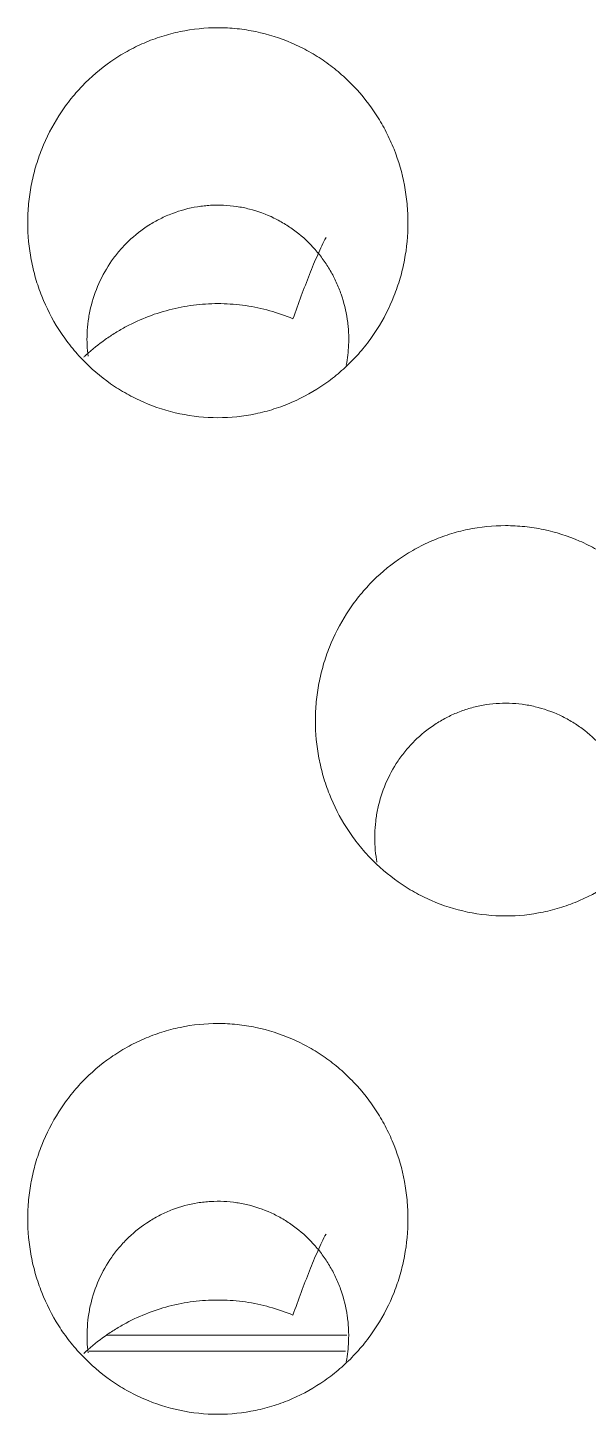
# Model space of a CAD drawing. Header units: inches. Extents: x 3778 to 56227, y -16914 to 35091.
# Drawn here: x 42597.91 to 42600.82, y -12656.09 to -12648.89 of the extents above; entities that cross this region are included whole.
import ezdxf

# ---------------------------------------------------------------- set-up
doc = ezdxf.new("R2010")
doc.units = ezdxf.units.IN
doc.header["$LTSCALE"] = 100
doc.header["$MEASUREMENT"] = 0
doc.layers.add('2-con', color=2, linetype='Continuous')
doc.layers.add('mark-B', color=2, linetype='Continuous', lineweight=20)

# ---------------------------------------------------------------- blocks, each defined once
blk = doc.blocks.new('무풍1WAY 대형')
at = {"layer": 'mark-B'}
for p, q in [((84.4943, -423.1851), (85.8254, -423.1851)), ((85.7374, -423.2677), (84.4887, -423.2677))]:
    blk.add_line(p, q, dxfattribs=at)
for points, knots in [([(85.1575, -422.8577), (85.091, -422.8577), (85.0256, -422.8646), (84.9293, -422.8846), (84.8975, -422.893), (84.8502, -422.908), (84.8344, -422.9135), (84.8035, -422.9251), (84.7882, -422.9313), (84.7128, -422.9641), (84.6557, -422.9961), (84.5748, -423.0527), (84.5486, -423.0731), (84.4988, -423.116), (84.4514, -423.1611), (84.4087, -423.2105), (84.3785, -423.2491), (84.3687, -423.2622), (84.3497, -423.289), (84.3405, -423.3027), (84.2963, -423.3721), (84.2668, -423.4301), (84.2309, -423.5209), (84.2204, -423.5517), (84.2067, -423.5989), (84.2025, -423.6149), (84.1949, -423.6468), (84.1915, -423.6627), (84.1763, -423.7428), (84.1703, -423.8074), (84.1703, -423.8887), (84.1707, -423.905), (84.1722, -423.9377), (84.1733, -423.9541), (84.178, -424.0031), (84.1826, -424.0353), (84.2008, -424.131), (84.2188, -424.1934), (84.2548, -424.2846), (84.2684, -424.3147), (84.2981, -424.373), (84.3143, -424.4013), (84.3667, -424.4835), (84.4068, -424.5349), (84.4638, -424.5946), (84.4755, -424.6062), (84.4993, -424.6289), (84.5358, -424.6619), (84.6002, -424.7119), (84.6555, -424.7468), (84.6985, -424.7709), (84.7131, -424.7786), (84.7428, -424.7934), (84.7578, -424.8004), (84.8335, -424.8333), (84.8959, -424.8531), (84.9924, -424.8733), (85.025, -424.8784), (85.0911, -424.8853), (85.1241, -424.887), (85.2227, -424.8871), (85.288, -424.8805), (85.369, -424.8637), (85.3853, -424.8599), (85.4173, -424.8515), (85.4649, -424.8377), (85.5416, -424.8089), (85.6005, -424.7799), (85.658, -424.7478), (85.6862, -424.7301), (85.7671, -424.6735), (85.8166, -424.6309), (85.8731, -424.5717), (85.8842, -424.5596), (85.9057, -424.5347), (85.9162, -424.522), (85.9467, -424.4831), (85.9656, -424.4564), (86.0182, -424.374), (86.0478, -424.316), (86.078, -424.2397), (86.0837, -424.2242), (86.0943, -424.1932), (86.1091, -424.1465), (86.1279, -424.0675), (86.1371, -424.0032), (86.1417, -423.9545), (86.1428, -423.9382), (86.1444, -423.9055), (86.1448, -423.8891), (86.1448, -423.8072), (86.1387, -423.7426), (86.1206, -423.6469), (86.113, -423.6152), (86.0994, -423.5681), (86.0945, -423.5524), (86.0839, -423.5213), (86.0782, -423.5059), (86.0482, -423.43), (86.0188, -423.3721), (85.9663, -423.2896), (85.9474, -423.2629), (85.9067, -423.2108), (85.8853, -423.186), (85.8177, -423.1151), (85.7683, -423.0725), (85.7011, -423.0252), (85.6873, -423.0161), (85.6593, -422.9984), (85.6451, -422.99), (85.602, -422.9658), (85.5726, -422.9512), (85.4826, -422.912), (85.4201, -422.8919), (85.2899, -422.8646), (85.2241, -422.8577), (85.1575, -422.8577)], [0, 0, 0, 0, 0.03125, 0.03125, 0.046875, 0.046875, 0.054687, 0.054687, 0.0625, 0.0625, 0.09375, 0.09375, 0.109375, 0.109375, 0.125, 0.140625, 0.140625, 0.148437, 0.148437, 0.15625, 0.15625, 0.1875, 0.1875, 0.203125, 0.203125, 0.210937, 0.210937, 0.21875, 0.21875, 0.25, 0.25, 0.257812, 0.257812, 0.265625, 0.265625, 0.28125, 0.28125, 0.3125, 0.3125, 0.328125, 0.328125, 0.34375, 0.34375, 0.375, 0.375, 0.382812, 0.382812, 0.390625, 0.40625, 0.421875, 0.421875, 0.429687, 0.429687, 0.4375, 0.4375, 0.46875, 0.46875, 0.484375, 0.484375, 0.5, 0.5, 0.53125, 0.53125, 0.539062, 0.539062, 0.546875, 0.5625, 0.578125, 0.578125, 0.59375, 0.59375, 0.625, 0.625, 0.632812, 0.632812, 0.640625, 0.640625, 0.65625, 0.65625, 0.6875, 0.6875, 0.695313, 0.695313, 0.703125, 0.71875, 0.734375, 0.734375, 0.742188, 0.742188, 0.75, 0.75, 0.78125, 0.78125, 0.796875, 0.796875, 0.804688, 0.804688, 0.8125, 0.8125, 0.84375, 0.84375, 0.859375, 0.859375, 0.875, 0.875, 0.90625, 0.90625, 0.914062, 0.914062, 0.921875, 0.921875, 0.9375, 0.9375, 0.96875, 0.96875, 1, 1, 1, 1]), ([(84.491, -423.1311), (84.4845, -423.1655), (84.4805, -423.2001), (84.478, -423.2573), (84.4781, -423.2797), (84.4798, -423.3134), (84.4807, -423.3247), (84.4829, -423.3472), (84.4842, -423.3583), (84.4924, -423.4138), (84.5029, -423.4571), (84.5249, -423.5206), (84.5332, -423.5416), (84.552, -423.5828), (84.5727, -423.6228), (84.6031, -423.6701), (84.6235, -423.6971), (84.6375, -423.7149), (84.6448, -423.7236), (84.6821, -423.7663), (84.7148, -423.7971), (84.7684, -423.8383), (84.7869, -423.8511), (84.8256, -423.8752), (84.8456, -423.8862), (84.9064, -423.9159), (84.9487, -423.9316), (85.0038, -423.9457), (85.015, -423.9483), (85.0373, -423.9528), (85.0485, -423.9548), (85.0822, -423.9598), (85.1271, -423.9642), (85.1836, -423.9639), (85.2176, -423.9611), (85.2403, -423.9586), (85.2516, -423.9571), (85.3078, -423.9481), (85.3513, -423.9363), (85.4145, -423.9122), (85.4353, -423.9031), (85.4761, -423.8826), (85.4958, -423.8715), (85.5528, -423.8352), (85.5881, -423.8075), (85.637, -423.7606), (85.6527, -423.744), (85.6821, -423.7097), (85.6958, -423.692), (85.7344, -423.637), (85.7565, -423.598), (85.775, -423.5566)], [0, 0, 0, 0, 0.052871, 0.052871, 0.086697, 0.086697, 0.10361, 0.10361, 0.120523, 0.120523, 0.188175, 0.188175, 0.222001, 0.222001, 0.255827, 0.289653, 0.306566, 0.306566, 0.323479, 0.323479, 0.391131, 0.391131, 0.424957, 0.424957, 0.458783, 0.458783, 0.526435, 0.526435, 0.543348, 0.543348, 0.560261, 0.560261, 0.594087, 0.627913, 0.644826, 0.644826, 0.661739, 0.661739, 0.729392, 0.729392, 0.763218, 0.763218, 0.797044, 0.797044, 0.864696, 0.864696, 0.898522, 0.898522, 0.932348, 0.932348, 1, 1, 1, 1]), ([(85.8543, -423.1728), (85.8504, -423.1765), (85.8154, -423.209), (85.7781, -423.239), (85.7257, -423.2762), (85.7077, -423.2881), (85.6713, -423.3106), (85.6528, -423.3212), (85.5966, -423.3513), (85.558, -423.369), (85.4786, -423.3994), (85.4378, -423.4122), (85.354, -423.4326), (85.2698, -423.4475), (85.1848, -423.4516), (85.1207, -423.4506), (85.0993, -423.4496), (85.0564, -423.4462), (85.035, -423.4438), (84.9713, -423.4346), (84.8879, -423.417), (84.8073, -423.3891), (84.7678, -423.3725)], [0, 0, 0, 0, 0.014076, 0.123623, 0.123623, 0.178397, 0.178397, 0.233171, 0.233171, 0.342718, 0.342718, 0.452265, 0.452265, 0.561812, 0.671359, 0.671359, 0.726132, 0.726132, 0.780906, 0.780906, 0.890453, 1, 1, 1, 1]), ([(85.775, -423.5566), (85.7934, -423.5152), (85.8077, -423.4726), (85.8205, -423.4179), (85.8228, -423.4069), (85.8269, -423.3847), (85.8287, -423.3735), (85.8332, -423.34), (85.8352, -423.3177), (85.8378, -423.2561), (85.8362, -423.2168), (85.8313, -423.1776)], [0, 0, 0, 0, 0.347163, 0.347163, 0.433954, 0.433954, 0.520745, 0.520745, 0.694326, 0.694326, 1, 1, 1, 1]), ([(84.7678, -423.3725), (84.7535, -423.4129), (84.7392, -423.4524), (84.7106, -423.5294), (84.6963, -423.5667), (84.6677, -423.6385), (84.6534, -423.6729), (84.6319, -423.7212), (84.6247, -423.7368), (84.6103, -423.7665), (84.6032, -423.7806), (84.596, -423.7938)], [0, 0, 0, 0, 0.25, 0.25, 0.5, 0.5, 0.75, 0.75, 0.875, 0.875, 1, 1, 1, 1]), ([(83.6638, -425.4454), (83.5973, -425.4454), (83.5319, -425.4522), (83.4356, -425.4723), (83.4038, -425.4806), (83.3565, -425.4956), (83.3408, -425.5011), (83.3098, -425.5127), (83.2945, -425.5189), (83.2191, -425.5516), (83.1621, -425.5835), (83.0812, -425.6401), (83.055, -425.6605), (83.0051, -425.7033), (82.9577, -425.7483), (82.9151, -425.7976), (82.8848, -425.8362), (82.875, -425.8493), (82.8561, -425.8761), (82.8469, -425.8898), (82.8026, -425.9591), (82.7731, -426.0171), (82.7372, -426.1077), (82.7267, -426.1386), (82.713, -426.1857), (82.7088, -426.2016), (82.7012, -426.2335), (82.6978, -426.2495), (82.6826, -426.3295), (82.6766, -426.394), (82.6765, -426.4753), (82.6769, -426.4916), (82.6785, -426.5242), (82.6796, -426.5406), (82.6842, -426.5896), (82.6888, -426.6218), (82.707, -426.7175), (82.725, -426.7797), (82.7611, -426.8709), (82.7747, -426.901), (82.8045, -426.9592), (82.8206, -426.9874), (82.8731, -427.0696), (82.9132, -427.1209), (82.9701, -427.1805), (82.9818, -427.1922), (83.0057, -427.2148), (83.0422, -427.2477), (83.1066, -427.2977), (83.1619, -427.3325), (83.2049, -427.3566), (83.2195, -427.3643), (83.2491, -427.379), (83.2642, -427.386), (83.3399, -427.4189), (83.4023, -427.4387), (83.4986, -427.4589), (83.5312, -427.464), (83.5974, -427.4709), (83.6304, -427.4726), (83.7289, -427.4726), (83.7942, -427.466), (83.8752, -427.4492), (83.8914, -427.4454), (83.9234, -427.4371), (83.971, -427.4233), (84.0477, -427.3946), (84.1065, -427.3656), (84.164, -427.3335), (84.1922, -427.3158), (84.2732, -427.2593), (84.3227, -427.2168), (84.3792, -427.1577), (84.3903, -427.1456), (84.4118, -427.1208), (84.4223, -427.108), (84.4528, -427.0692), (84.4717, -427.0425), (84.5243, -426.9602), (84.554, -426.9022), (84.5842, -426.826), (84.5899, -426.8106), (84.6005, -426.7796), (84.6152, -426.7329), (84.6341, -426.6539), (84.6433, -426.5897), (84.6479, -426.5411), (84.649, -426.5248), (84.6506, -426.4921), (84.651, -426.4757), (84.651, -426.3938), (84.6449, -426.3293), (84.6268, -426.2337), (84.6192, -426.2021), (84.6056, -426.1549), (84.6006, -426.1392), (84.59, -426.1082), (84.5844, -426.0928), (84.5544, -426.017), (84.5249, -425.9592), (84.4724, -425.8767), (84.4535, -425.85), (84.4128, -425.798), (84.3913, -425.7732), (84.3237, -425.7024), (84.2744, -425.6598), (84.2072, -425.6127), (84.1934, -425.6035), (84.1654, -425.5859), (84.1512, -425.5774), (84.1081, -425.5533), (84.0787, -425.5387), (83.9887, -425.4996), (83.9262, -425.4795), (83.7961, -425.4522), (83.7303, -425.4454), (83.6638, -425.4454)], [0, 0, 0, 0, 0.03125, 0.03125, 0.046875, 0.046875, 0.054687, 0.054687, 0.0625, 0.0625, 0.09375, 0.09375, 0.109375, 0.109375, 0.125, 0.140625, 0.140625, 0.148437, 0.148437, 0.15625, 0.15625, 0.1875, 0.1875, 0.203125, 0.203125, 0.210937, 0.210937, 0.21875, 0.21875, 0.25, 0.25, 0.257812, 0.257812, 0.265625, 0.265625, 0.28125, 0.28125, 0.3125, 0.3125, 0.328125, 0.328125, 0.34375, 0.34375, 0.375, 0.375, 0.382812, 0.382812, 0.390625, 0.40625, 0.421875, 0.421875, 0.429687, 0.429687, 0.4375, 0.4375, 0.46875, 0.46875, 0.484375, 0.484375, 0.5, 0.5, 0.53125, 0.53125, 0.539062, 0.539062, 0.546875, 0.5625, 0.578125, 0.578125, 0.59375, 0.59375, 0.625, 0.625, 0.632812, 0.632812, 0.640625, 0.640625, 0.65625, 0.65625, 0.6875, 0.6875, 0.695312, 0.695312, 0.703125, 0.71875, 0.734375, 0.734375, 0.742187, 0.742187, 0.75, 0.75, 0.78125, 0.78125, 0.796875, 0.796875, 0.804687, 0.804687, 0.8125, 0.8125, 0.84375, 0.84375, 0.859375, 0.859375, 0.875, 0.875, 0.90625, 0.90625, 0.914062, 0.914062, 0.921875, 0.921875, 0.9375, 0.9375, 0.96875, 0.96875, 1, 1, 1, 1]), ([(82.9846, -425.8357), (82.9835, -425.8809), (82.9899, -425.9699), (83.0123, -426.056), (83.0317, -426.1089), (83.0359, -426.1195), (83.0446, -426.1403), (83.0585, -426.171), (83.085, -426.2203), (83.1099, -426.2574), (83.13, -426.2845), (83.1369, -426.2934), (83.1512, -426.3108), (83.1586, -426.3194), (83.1967, -426.3615), (83.23, -426.3917), (83.2841, -426.4318), (83.3029, -426.4443), (83.3418, -426.4675), (83.362, -426.4783), (83.4236, -426.507), (83.4661, -426.5218), (83.5212, -426.5349), (83.5323, -426.5373), (83.5546, -426.5414), (83.566, -426.5432), (83.5999, -426.5477), (83.6225, -426.5495), (83.6902, -426.5514), (83.7353, -426.5481), (83.7915, -426.538), (83.8027, -426.5357), (83.8249, -426.5306), (83.8578, -426.522), (83.9111, -426.5037), (83.9522, -426.4848), (83.9824, -426.469), (83.9924, -426.4635), (84.012, -426.4519), (84.0216, -426.4459), (84.0688, -426.4148), (84.1037, -426.3864), (84.1437, -426.3467), (84.1516, -426.3385), (84.1669, -426.3218), (84.1743, -426.3132), (84.196, -426.2871), (84.2094, -426.2691), (84.2471, -426.2133), (84.2685, -426.174), (84.304, -426.0906), (84.3175, -426.0479), (84.3317, -425.9824), (84.3354, -425.9604), (84.3407, -425.9158), (84.3424, -425.8931), (84.3441, -425.8257), (84.341, -425.7812), (84.3331, -425.7328), (84.3323, -425.7285), (84.3315, -425.7242)], [0, 0, 0, 0, 0.058486, 0.116973, 0.116973, 0.131594, 0.131594, 0.146216, 0.175459, 0.204702, 0.204702, 0.219324, 0.219324, 0.233946, 0.233946, 0.292432, 0.292432, 0.321675, 0.321675, 0.350918, 0.350918, 0.409405, 0.409405, 0.424026, 0.424026, 0.438648, 0.438648, 0.467891, 0.467891, 0.526378, 0.526378, 0.540999, 0.540999, 0.555621, 0.584864, 0.614107, 0.614107, 0.628729, 0.628729, 0.643351, 0.643351, 0.701837, 0.701837, 0.716459, 0.716459, 0.73108, 0.73108, 0.760323, 0.760323, 0.81881, 0.81881, 0.877296, 0.877296, 0.906539, 0.906539, 0.935783, 0.935783, 0.994269, 0.994269, 1, 1, 1, 1]), ([(85.1575, -428.0332), (85.091, -428.0332), (85.0257, -428.04), (84.9295, -428.06), (84.8977, -428.0683), (84.8504, -428.0833), (84.8347, -428.0888), (84.8037, -428.1003), (84.7884, -428.1065), (84.713, -428.1392), (84.656, -428.1711), (84.5752, -428.2275), (84.5489, -428.2479), (84.4991, -428.2907), (84.4517, -428.3357), (84.409, -428.3849), (84.3787, -428.4234), (84.3689, -428.4365), (84.35, -428.4633), (84.3407, -428.477), (84.2965, -428.5462), (84.267, -428.6042), (84.2311, -428.6947), (84.2205, -428.7255), (84.2068, -428.7726), (84.2026, -428.7885), (84.195, -428.8204), (84.1916, -428.8363), (84.1764, -428.9163), (84.1704, -428.9808), (84.1703, -429.062), (84.1707, -429.0783), (84.1723, -429.1109), (84.1734, -429.1273), (84.178, -429.1762), (84.1826, -429.2084), (84.2009, -429.304), (84.2189, -429.3662), (84.2549, -429.4573), (84.2686, -429.4873), (84.2983, -429.5455), (84.3145, -429.5737), (84.367, -429.6558), (84.4071, -429.707), (84.464, -429.7666), (84.4757, -429.7782), (84.4996, -429.8008), (84.5361, -429.8337), (84.6005, -429.8837), (84.6558, -429.9184), (84.6988, -429.9425), (84.7134, -429.9502), (84.7431, -429.9648), (84.7581, -429.9718), (84.8338, -430.0046), (84.8961, -430.0244), (84.9925, -430.0445), (85.0251, -430.0496), (85.0912, -430.0565), (85.1242, -430.0582), (85.2227, -430.0583), (85.2879, -430.0516), (85.3689, -430.0349), (85.3851, -430.0311), (85.4171, -430.0227), (85.4647, -430.009), (85.5414, -429.9804), (85.6002, -429.9514), (85.6577, -429.9194), (85.6859, -429.9017), (85.7668, -429.8453), (85.8163, -429.8028), (85.8729, -429.7438), (85.8839, -429.7317), (85.9055, -429.7069), (85.916, -429.6942), (85.9465, -429.6554), (85.9654, -429.6287), (86.018, -429.5465), (86.0477, -429.4886), (86.0779, -429.4125), (86.0836, -429.397), (86.0942, -429.366), (86.109, -429.3194), (86.1279, -429.2405), (86.137, -429.1763), (86.1416, -429.1277), (86.1428, -429.1115), (86.1443, -429.0788), (86.1447, -429.0624), (86.1447, -428.9806), (86.1386, -428.9161), (86.1205, -428.8206), (86.1129, -428.789), (86.0993, -428.7419), (86.0944, -428.7262), (86.0837, -428.6952), (86.0781, -428.6798), (86.0481, -428.604), (86.0186, -428.5463), (85.966, -428.4639), (85.9471, -428.4372), (85.9065, -428.3853), (85.885, -428.3605), (85.8174, -428.2898), (85.768, -428.2473), (85.7008, -428.2002), (85.6871, -428.1911), (85.659, -428.1735), (85.6448, -428.165), (85.6017, -428.1409), (85.5724, -428.1264), (85.4824, -428.0873), (85.4199, -428.0672), (85.2898, -428.04), (85.224, -428.0332), (85.1575, -428.0332)], [0, 0, 0, 0, 0.03125, 0.03125, 0.046875, 0.046875, 0.054688, 0.054688, 0.0625, 0.0625, 0.09375, 0.09375, 0.109375, 0.109375, 0.125, 0.140625, 0.140625, 0.148437, 0.148437, 0.15625, 0.15625, 0.1875, 0.1875, 0.203125, 0.203125, 0.210937, 0.210937, 0.21875, 0.21875, 0.25, 0.25, 0.257812, 0.257812, 0.265625, 0.265625, 0.28125, 0.28125, 0.3125, 0.3125, 0.328125, 0.328125, 0.34375, 0.34375, 0.375, 0.375, 0.382812, 0.382812, 0.390625, 0.40625, 0.421875, 0.421875, 0.429687, 0.429687, 0.4375, 0.4375, 0.46875, 0.46875, 0.484375, 0.484375, 0.5, 0.5, 0.53125, 0.53125, 0.539062, 0.539062, 0.546875, 0.5625, 0.578125, 0.578125, 0.59375, 0.59375, 0.625, 0.625, 0.632812, 0.632812, 0.640625, 0.640625, 0.65625, 0.65625, 0.6875, 0.6875, 0.695312, 0.695312, 0.703125, 0.71875, 0.734375, 0.734375, 0.742187, 0.742187, 0.75, 0.75, 0.78125, 0.78125, 0.796875, 0.796875, 0.804687, 0.804687, 0.8125, 0.8125, 0.84375, 0.84375, 0.859375, 0.859375, 0.875, 0.875, 0.90625, 0.90625, 0.914062, 0.914062, 0.921875, 0.921875, 0.9375, 0.9375, 0.96875, 0.96875, 1, 1, 1, 1]), ([(84.4906, -428.3065), (84.484, -428.3407), (84.4801, -428.3752), (84.4777, -428.4322), (84.4778, -428.4546), (84.4795, -428.4883), (84.4804, -428.4996), (84.4826, -428.522), (84.484, -428.5332), (84.4921, -428.5886), (84.5027, -428.6319), (84.5248, -428.6953), (84.5332, -428.7162), (84.552, -428.7573), (84.5727, -428.7973), (84.6032, -428.8445), (84.6236, -428.8715), (84.6377, -428.8892), (84.645, -428.8979), (84.6823, -428.9405), (84.7151, -428.9712), (84.7687, -429.0122), (84.7873, -429.0251), (84.8261, -429.049), (84.846, -429.06), (84.9069, -429.0896), (84.9492, -429.1052), (85.0043, -429.1193), (85.0154, -429.1218), (85.0378, -429.1263), (85.049, -429.1283), (85.0826, -429.1333), (85.1276, -429.1376), (85.184, -429.1373), (85.218, -429.1345), (85.2407, -429.132), (85.2521, -429.1305), (85.3082, -429.1214), (85.3517, -429.1097), (85.415, -429.0856), (85.4357, -429.0765), (85.4765, -429.056), (85.4962, -429.0449), (85.5532, -429.0087), (85.5885, -428.981), (85.6374, -428.9342), (85.6531, -428.9176), (85.6825, -428.8833), (85.6963, -428.8656), (85.7348, -428.8107), (85.7569, -428.7717), (85.7754, -428.7304)], [0, 0, 0, 0, 0.052709, 0.052709, 0.086541, 0.086541, 0.103457, 0.103457, 0.120373, 0.120373, 0.188037, 0.188037, 0.221868, 0.221868, 0.2557, 0.289532, 0.306448, 0.306448, 0.323364, 0.323364, 0.391027, 0.391027, 0.424859, 0.424859, 0.458691, 0.458691, 0.526355, 0.526355, 0.543271, 0.543271, 0.560187, 0.560187, 0.594018, 0.62785, 0.644766, 0.644766, 0.661682, 0.661682, 0.729346, 0.729346, 0.763177, 0.763177, 0.797009, 0.797009, 0.864673, 0.864673, 0.898505, 0.898505, 0.932336, 0.932336, 1, 1, 1, 1]), ([(85.8542, -428.3476), (85.85, -428.3515), (85.8148, -428.3841), (85.7772, -428.4143), (85.7248, -428.4513), (85.7068, -428.4632), (85.6704, -428.4856), (85.652, -428.4962), (85.5957, -428.5262), (85.5571, -428.5438), (85.4778, -428.5741), (85.437, -428.5868), (85.3533, -428.6071), (85.2691, -428.6219), (85.1842, -428.626), (85.1202, -428.625), (85.0988, -428.6239), (85.0559, -428.6205), (85.0344, -428.6181), (84.9708, -428.6089), (84.8875, -428.5913), (84.807, -428.5634), (84.7675, -428.5469)], [0, 0, 0, 0, 0.014941, 0.124392, 0.124392, 0.179118, 0.179118, 0.233843, 0.233843, 0.343294, 0.343294, 0.452745, 0.452745, 0.562196, 0.671647, 0.671647, 0.726373, 0.726373, 0.781098, 0.781098, 0.890549, 1, 1, 1, 1]), ([(85.7754, -428.7304), (85.7939, -428.689), (85.8081, -428.6465), (85.8209, -428.5918), (85.8232, -428.5808), (85.8273, -428.5586), (85.8291, -428.5475), (85.8336, -428.514), (85.8356, -428.4917), (85.8381, -428.4302), (85.8365, -428.3911), (85.8317, -428.352)], [0, 0, 0, 0, 0.347462, 0.347462, 0.434328, 0.434328, 0.521194, 0.521194, 0.694925, 0.694925, 1, 1, 1, 1]), ([(84.7675, -428.5469), (84.7533, -428.5872), (84.739, -428.6268), (84.7104, -428.7037), (84.6961, -428.741), (84.6676, -428.8128), (84.6533, -428.8472), (84.6318, -428.8955), (84.6246, -428.911), (84.6103, -428.9407), (84.6031, -428.9549), (84.5959, -428.968)], [0, 0, 0, 0, 0.25, 0.25, 0.5, 0.5, 0.75, 0.75, 0.875, 0.875, 1, 1, 1, 1])]:
    blk.add_open_spline(points, degree=3, knots=knots, dxfattribs=at)
blk = doc.blocks.new('dpdjzjs')
at = {"layer": 'mark-B', "rotation": 180}
blk.add_blockref('무풍1WAY 대형', (178654.9147, 88751.491), dxfattribs=at)

msp = doc.modelspace()

# ---------------------------------------------------------------- block references
at = {"layer": '2-con'}
msp.add_blockref('dpdjzjs', (-135970.8648, -101830.4424), dxfattribs=at)

doc.saveas('drawing.dxf')
